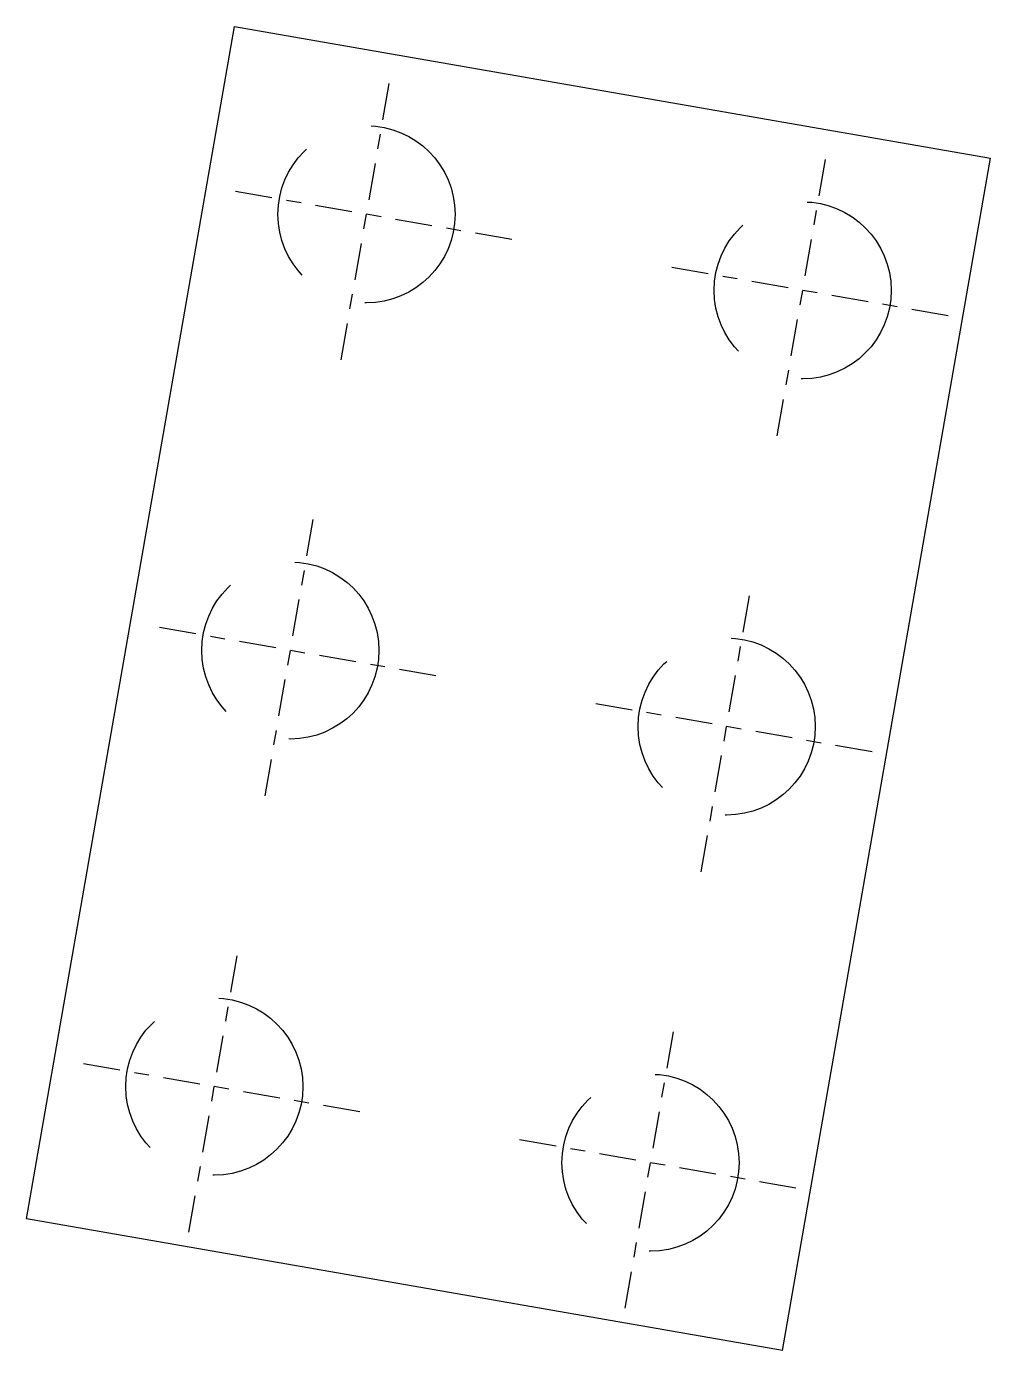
# Model space of a CAD drawing. Header units: millimetres. Extents: x 274830 to 6381169, y -2686084 to 432211.
# Drawn here: x 275015.17 to 275021.7, y 143436.29 to 143445.27 of the extents above; entities that cross this region are included whole.
import ezdxf

# ---------------------------------------------------------------- set-up
doc = ezdxf.new("R2010")
doc.units = ezdxf.units.MM
doc.linetypes.add('CENTER', pattern=[2, 1.25, -0.25, 0.25, -0.25])
doc.linetypes.add('Hidden', pattern=[7.14375, 4.7625, -2.38125])
doc.layers.add('桥台', color=7, linetype='Continuous')

msp = doc.modelspace()

# ---------------------------------------------------------------- linework, layer by layer
at = {"color": 3, "linetype": 'CENTER', "ltscale": 0.2}
for p, q in [((275017.3027, 143443.0087, -0.309), (275017.6463, 143444.9789, -0.309)), ((275020.2581, 143442.4933, -0.309), (275020.6017, 143444.4635, -0.309)), ((275018.4596, 143443.822, -0.309), (275016.4894, 143444.1656, -0.309)), ((275021.415, 143443.3066, -0.309), (275019.4448, 143443.6502, -0.309)), ((275016.7873, 143440.0533, -0.309), (275017.1309, 143442.0235, -0.309)), ((275019.7427, 143439.5379, -0.309), (275020.0863, 143441.5081, -0.309)), ((275017.9442, 143440.8666, -0.309), (275015.974, 143441.2102, -0.309)), ((275020.8996, 143440.3512, -0.309), (275018.9294, 143440.6948, -0.309)), ((275016.2719, 143437.0979, -0.309), (275016.6155, 143439.0681, -0.309)), ((275019.2273, 143436.5825, -0.309), (275019.5709, 143438.5527, -0.309)), ((275017.4288, 143437.9112, -0.309), (275015.4586, 143438.2548, -0.309)), ((275020.3842, 143437.3958, -0.309), (275018.414, 143437.7394, -0.309))]:
    msp.add_line(p, q, dxfattribs=at)
at = {"linetype": 'Hidden', "ltscale": 0.2}
for centre in [(275017.4745, 143443.9938, -0.309), (275020.4299, 143443.4784, -0.309), (275016.9591, 143441.0384, -0.309), (275019.9145, 143440.523, -0.309), (275016.4437, 143438.083, -0.309), (275019.3991, 143437.5676, -0.309)]:
    msp.add_circle(centre, 0.6, dxfattribs=at)
at = {"layer": '桥台', "color": 1}
for p, q in [((275015.1711, 143437.1883, -0.309), (275016.5798, 143445.2664, -0.309)), ((275016.5798, 143445.2664, -0.309), (275021.7025, 143444.3731, -0.309)), ((275020.2938, 143436.295, -0.309), (275021.7025, 143444.3731, -0.309)), ((275020.2938, 143436.295, -0.309), (275015.1711, 143437.1883, -0.309))]:
    msp.add_line(p, q, dxfattribs=at)

doc.saveas('drawing.dxf')
